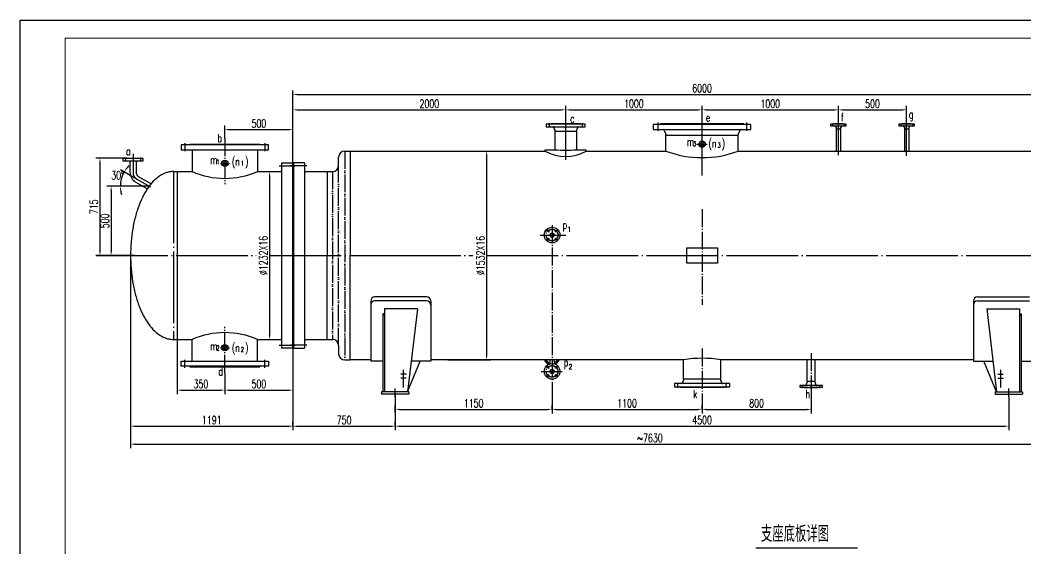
# Model space of a CAD drawing. Extents: x -5914 to 5188, y -2463 to 5378.
# Drawn here: x -5914 to 1462, y 1499 to 5378 of the extents above; entities that cross this region are included whole.
import ezdxf

# ---------------------------------------------------------------- set-up
doc = ezdxf.new("R2010")
doc.units = 0
doc.header["$LTSCALE"] = 262.8125
doc.header["$MEASUREMENT"] = 0
for name, pattern in [('CENTER', [2.23, 2, -0.1, 0.03, -0.1]), ('CENTER2', [0.625, 0.5, -0.05, 0.025, -0.05]), ('DIVIDE2', [0.65, 0.5, -0.05, 0, -0.05, 0, -0.05])]:
    doc.linetypes.add(name, pattern=pattern)
doc.layers.get('0').update_dxf_attribs({"linetype": 'CONTINUOUS'})
doc.layers.get('DEFPOINTS').update_dxf_attribs({"linetype": 'CONTINUOUS'})
for name, color, linetype in [('CENTER', 1, 'CENTER'), ('CENTER1', 1, 'CENTER2'), ('CONTOUR', 7, 'CONTINUOUS'), ('DIM', 3, 'CONTINUOUS'), ('DIV1', 3, 'DIVIDE2'), ('TITLE', 3, 'CONTINUOUS')]:
    doc.layers.add(name, color=color, linetype=linetype)
doc.styles.add('HZ', font='TXT', dxfattribs={"width": 0.7, "bigfont": 'HZTXT'})
doc.dimstyles.new('DL', dxfattribs={"dimscale": 15, "dimtxt": 4, "dimasz": 2, "dimexe": 2, "dimexo": 0, "dimgap": 1, "dimtad": 1, "dimdec": 0, "dimzin": 0, "dimdsep": 46, "dimtxsty": 'HZ', "dimcen": 0, "dimclrd": 256, "dimclre": 256, "dimclrt": 256, "dimaunit": 1, "dimadec": 0, "dimazin": 0, "dimtfac": 0.666667, "dimtdec": 1, "dimtmove": 2, "dimatfit": 3, "dimfxl": 0, "dimtolj": 1, "dimtzin": 0, "dimarcsym": 0})

# ---------------------------------------------------------------- blocks, each defined once
blk = doc.blocks.new('*U163')
for p, q in [((320, 42), (-320, 42)), ((-320, 42), (-320, 4)), ((-320, 4), (320, 4)), ((-257.5, 0), (-257.5, 4)), ((257.5, 0), (-257.5, 0)), ((257.5, 4), (257.5, 0)), ((320, 4), (320, 42))]:
    blk.add_line(p, q)
at = {"layer": 'CENTER1'}
for p, q in [((-292.5, -8.4), (-292.5, 50.4)), ((292.5, -8.4), (292.5, 50.4))]:
    blk.add_line(p, q, dxfattribs=at)
blk = doc.blocks.new('*U88')
for p, q in [((75, 20), (-75, 20)), ((-75, 20), (-75, 3)), ((-75, 3), (75, 3)), ((-42.5, 0), (-42.5, 3)), ((42.5, 0), (-42.5, 0)), ((42.5, 3), (42.5, 0)), ((75, 3), (75, 20))]:
    blk.add_line(p, q)
at = {"layer": 'CENTER1'}
for p, q in [((-55, -4), (-55, 24)), ((55, -4), (55, 24))]:
    blk.add_line(p, q, dxfattribs=at)
blk = doc.blocks.new('*D172')
at = {"linetype": 'ByBlock'}
blk.add_line((-5055.7, 4209.5), (-5176.7, 4279.4), dxfattribs=at)
for start, end in [(133.70518, 141.85259), (150, 180), (188.14741, 196.29482)]:
    blk.add_arc((-4967.9, 4158.9), 211.1, start, end, dxfattribs=at)
for points in [[(-5129.8, 4286.5), (-5138.1, 4292.1), (-5150.7, 4264.4)], [(-5181.9, 4128.6), (-5171.9, 4129.3), (-5179, 4158.9)]]:
    blk.add_solid(points, dxfattribs=at)
at = {"layer": 'DEFPOINTS', "color": 0, "linetype": 'ByBlock'}
for p in [(-5055.7, 4209.5), (-5180.1, 4158.9), (-5175.8, 4195.5), (-4967.9, 4158.9), (-4954.7, 4151.3)]:
    blk.add_point(p, dxfattribs=at)
at = {"linetype": 'ByBlock', "insert": (-5198.5, 4239.5), "char_height": 60, "attachment_point": 5, "rotation": 0.00001, "style": 'HZ'}
blk.add_mtext('\\A1;30°', dxfattribs=at)
blk = doc.blocks.new('*D173')
at = {"linetype": 'ByBlock'}
for p, q in [((-5074, 4158.9), (-5276.6, 4158.9)), ((-5246.6, 4128.9), (-5246.6, 3681.3)), ((-5074, 3651.3), (-5276.6, 3651.3))]:
    blk.add_line(p, q, dxfattribs=at)
for points in [[(-5251.6, 4128.9), (-5241.6, 4128.9), (-5246.6, 4158.9)], [(-5251.6, 3681.3), (-5241.6, 3681.3), (-5246.6, 3651.3)]]:
    blk.add_solid(points, dxfattribs=at)
at = {"layer": 'DEFPOINTS', "color": 0, "linetype": 'ByBlock'}
for p in [(-5074, 4158.9), (-5246.6, 3651.3), (-5074, 3651.3)]:
    blk.add_point(p, dxfattribs=at)
at = {"linetype": 'ByBlock', "insert": (-5291.6, 3905.1), "char_height": 60, "attachment_point": 5, "rotation": 90, "style": 'HZ'}
blk.add_mtext('\\A1;500', dxfattribs=at)
blk = doc.blocks.new('*D174')
at = {"linetype": 'ByBlock'}
for p, q in [((-5128.2, 4366.2), (-5358.5, 4366.2)), ((-5328.5, 4336.2), (-5328.5, 3681.3)), ((-5175.3, 3651.3), (-5358.5, 3651.3))]:
    blk.add_line(p, q, dxfattribs=at)
for points in [[(-5333.5, 4336.2), (-5323.5, 4336.2), (-5328.5, 4366.2)], [(-5333.5, 3681.3), (-5323.5, 3681.3), (-5328.5, 3651.3)]]:
    blk.add_solid(points, dxfattribs=at)
at = {"layer": 'DEFPOINTS', "color": 0, "linetype": 'ByBlock'}
for p in [(-5128.2, 4366.2), (-5328.5, 3651.3), (-5175.3, 3651.3)]:
    blk.add_point(p, dxfattribs=at)
at = {"linetype": 'ByBlock', "insert": (-5373.5, 4008.7), "char_height": 60, "attachment_point": 5, "rotation": 90, "style": 'HZ'}
blk.add_mtext('\\A1;715', dxfattribs=at)
blk = doc.blocks.new('*D175')
at = {"linetype": 'ByBlock'}
for p, q in [((-4085.3, 4267.3), (-4054.9, 4267.3)), ((-4084.9, 4237.3), (-4084.9, 3065.3)), ((-4085.3, 3035.3), (-4054.9, 3035.3))]:
    blk.add_line(p, q, dxfattribs=at)
for points in [[(-4089.9, 4237.3), (-4079.9, 4237.3), (-4084.9, 4267.3)], [(-4089.9, 3065.3), (-4079.9, 3065.3), (-4084.9, 3035.3)]]:
    blk.add_solid(points, dxfattribs=at)
at = {"layer": 'DEFPOINTS', "color": 0, "linetype": 'ByBlock'}
for p in [(-4085.3, 4267.3), (-4085.3, 3035.3), (-4084.9, 3035.3)]:
    blk.add_point(p, dxfattribs=at)
at = {"linetype": 'ByBlock', "insert": (-4129.9, 3651.3), "char_height": 60, "attachment_point": 5, "rotation": 90, "style": 'HZ'}
blk.add_mtext('\\A1;∅1232X16', dxfattribs=at)
blk = doc.blocks.new('*D176')
at = {"linetype": 'ByBlock'}
for p, q in [((-2776.8, 4417.3), (-2462.5, 4417.3)), ((-2492.5, 4387.3), (-2492.5, 2915.3)), ((-2776.8, 2885.3), (-2462.5, 2885.3))]:
    blk.add_line(p, q, dxfattribs=at)
for points in [[(-2497.5, 4387.3), (-2487.5, 4387.3), (-2492.5, 4417.3)], [(-2497.5, 2915.3), (-2487.5, 2915.3), (-2492.5, 2885.3)]]:
    blk.add_solid(points, dxfattribs=at)
at = {"layer": 'DEFPOINTS', "color": 0, "linetype": 'ByBlock'}
for p in [(-2776.8, 4417.3), (-2776.8, 2885.3), (-2492.5, 2885.3)]:
    blk.add_point(p, dxfattribs=at)
at = {"linetype": 'ByBlock', "insert": (-2537.5, 3651.3), "char_height": 60, "attachment_point": 5, "rotation": 90, "style": 'HZ'}
blk.add_mtext('\\A1;∅1532X16', dxfattribs=at)
blk = doc.blocks.new('*D177')
at = {"linetype": 'ByBlock'}
for p, q in [((-4412.8, 4512.1), (-4412.8, 4604.7)), ((-4382.8, 4574.7), (-3942.8, 4574.7)), ((-3912.8, 4279.3), (-3912.8, 4604.7))]:
    blk.add_line(p, q, dxfattribs=at)
for points in [[(-4382.8, 4579.7), (-4382.8, 4569.7), (-4412.8, 4574.7)], [(-3942.8, 4579.7), (-3942.8, 4569.7), (-3912.8, 4574.7)]]:
    blk.add_solid(points, dxfattribs=at)
at = {"layer": 'DEFPOINTS', "color": 0, "linetype": 'ByBlock'}
for p in [(-3912.8, 4574.7), (-4412.8, 4512.1), (-3912.8, 4279.3)]:
    blk.add_point(p, dxfattribs=at)
at = {"linetype": 'ByBlock', "insert": (-4162.8, 4619.7), "char_height": 60, "attachment_point": 5, "style": 'HZ'}
blk.add_mtext('\\A1;500', dxfattribs=at)
blk = doc.blocks.new('*D178')
at = {"linetype": 'ByBlock'}
for p, q in [((-3912.8, 4279.3), (-3912.8, 4749.6)), ((-1912.8, 4667.5), (-1912.8, 4749.6)), ((-3882.8, 4719.6), (-1942.8, 4719.6))]:
    blk.add_line(p, q, dxfattribs=at)
for points in [[(-3882.8, 4724.6), (-3882.8, 4714.6), (-3912.8, 4719.6)], [(-1942.8, 4724.6), (-1942.8, 4714.6), (-1912.8, 4719.6)]]:
    blk.add_solid(points, dxfattribs=at)
at = {"layer": 'DEFPOINTS', "color": 0, "linetype": 'ByBlock'}
for p in [(-1912.8, 4719.6), (-1912.8, 4667.5), (-3912.8, 4279.3)]:
    blk.add_point(p, dxfattribs=at)
at = {"linetype": 'ByBlock', "insert": (-2912.8, 4764.6), "char_height": 60, "attachment_point": 5, "style": 'HZ'}
blk.add_mtext('\\A1;2000', dxfattribs=at)
blk = doc.blocks.new('*D179')
at = {"linetype": 'ByBlock'}
for p, q in [((-1912.8, 4667.5), (-1912.8, 4749.6)), ((-912.8, 4667.5), (-912.8, 4749.6)), ((-1882.8, 4719.6), (-942.8, 4719.6))]:
    blk.add_line(p, q, dxfattribs=at)
for points in [[(-1882.8, 4724.6), (-1882.8, 4714.6), (-1912.8, 4719.6)], [(-942.8, 4724.6), (-942.8, 4714.6), (-912.8, 4719.6)]]:
    blk.add_solid(points, dxfattribs=at)
at = {"layer": 'DEFPOINTS', "color": 0, "linetype": 'ByBlock'}
for p in [(-1912.8, 4667.5), (-912.8, 4719.6), (-912.8, 4667.5)]:
    blk.add_point(p, dxfattribs=at)
at = {"linetype": 'ByBlock', "insert": (-1412.8, 4764.6), "char_height": 60, "attachment_point": 5, "style": 'HZ'}
blk.add_mtext('\\A1;1000', dxfattribs=at)
blk = doc.blocks.new('*D180')
at = {"linetype": 'ByBlock'}
for p, q in [((-912.8, 4667.5), (-912.8, 4749.6)), ((87.2, 4640.8), (87.2, 4749.6)), ((-882.8, 4719.6), (57.2, 4719.6))]:
    blk.add_line(p, q, dxfattribs=at)
for points in [[(-882.8, 4724.6), (-882.8, 4714.6), (-912.8, 4719.6)], [(57.2, 4724.6), (57.2, 4714.6), (87.2, 4719.6)]]:
    blk.add_solid(points, dxfattribs=at)
at = {"layer": 'DEFPOINTS', "color": 0, "linetype": 'ByBlock'}
for p in [(-912.8, 4667.5), (87.2, 4719.6), (87.2, 4640.8)]:
    blk.add_point(p, dxfattribs=at)
at = {"linetype": 'ByBlock', "insert": (-412.8, 4764.6), "char_height": 60, "attachment_point": 5, "style": 'HZ'}
blk.add_mtext('\\A1;1000', dxfattribs=at)
blk = doc.blocks.new('*D181')
at = {"linetype": 'ByBlock'}
for p, q in [((87.2, 4640.8), (87.2, 4749.6)), ((587.2, 4645.9), (587.2, 4749.6)), ((117.2, 4719.6), (557.2, 4719.6))]:
    blk.add_line(p, q, dxfattribs=at)
for points in [[(117.2, 4724.6), (117.2, 4714.6), (87.2, 4719.6)], [(557.2, 4724.6), (557.2, 4714.6), (587.2, 4719.6)]]:
    blk.add_solid(points, dxfattribs=at)
at = {"layer": 'DEFPOINTS', "color": 0, "linetype": 'ByBlock'}
for p in [(587.2, 4719.6), (87.2, 4640.8), (587.2, 4645.9)]:
    blk.add_point(p, dxfattribs=at)
at = {"linetype": 'ByBlock', "insert": (337.2, 4764.6), "char_height": 60, "attachment_point": 5, "style": 'HZ'}
blk.add_mtext('\\A1;500', dxfattribs=at)
blk = doc.blocks.new('*D182')
at = {"linetype": 'ByBlock'}
for p, q in [((-3912.8, 4279.3), (-3912.8, 4862.7)), ((-3882.8, 4832.7), (2057.2, 4832.7)), ((2087.2, 4279.3), (2087.2, 4862.7))]:
    blk.add_line(p, q, dxfattribs=at)
for points in [[(-3882.8, 4837.7), (-3882.8, 4827.7), (-3912.8, 4832.7)], [(2057.2, 4837.7), (2057.2, 4827.7), (2087.2, 4832.7)]]:
    blk.add_solid(points, dxfattribs=at)
at = {"layer": 'DEFPOINTS', "color": 0, "linetype": 'ByBlock'}
for p in [(2087.2, 4832.7), (-3912.8, 4279.3), (2087.2, 4279.3)]:
    blk.add_point(p, dxfattribs=at)
at = {"linetype": 'ByBlock', "insert": (-912.8, 4877.7), "char_height": 60, "attachment_point": 5, "style": 'HZ'}
blk.add_mtext('\\A1;6000', dxfattribs=at)
blk = doc.blocks.new('*D183')
at = {"linetype": 'ByBlock'}
for p, q in [((-4762.8, 3035.3), (-4762.8, 2633.8)), ((-4412.8, 2790.5), (-4412.8, 2633.8)), ((-4732.8, 2663.8), (-4442.8, 2663.8))]:
    blk.add_line(p, q, dxfattribs=at)
for points in [[(-4732.8, 2668.8), (-4732.8, 2658.8), (-4762.8, 2663.8)], [(-4442.8, 2668.8), (-4442.8, 2658.8), (-4412.8, 2663.8)]]:
    blk.add_solid(points, dxfattribs=at)
at = {"layer": 'DEFPOINTS', "color": 0, "linetype": 'ByBlock'}
for p in [(-4762.8, 3035.3), (-4412.8, 2790.5), (-4412.8, 2663.8)]:
    blk.add_point(p, dxfattribs=at)
at = {"linetype": 'ByBlock', "insert": (-4587.8, 2708.8), "char_height": 60, "attachment_point": 5, "style": 'HZ'}
blk.add_mtext('\\A1;350', dxfattribs=at)
blk = doc.blocks.new('*D184')
at = {"linetype": 'ByBlock'}
for p, q in [((-3912.8, 3023.3), (-3912.8, 2633.8)), ((-4412.8, 2712.1), (-4412.8, 2633.8)), ((-4382.8, 2663.8), (-3942.8, 2663.8))]:
    blk.add_line(p, q, dxfattribs=at)
for points in [[(-4382.8, 2668.8), (-4382.8, 2658.8), (-4412.8, 2663.8)], [(-3942.8, 2668.8), (-3942.8, 2658.8), (-3912.8, 2663.8)]]:
    blk.add_solid(points, dxfattribs=at)
at = {"layer": 'DEFPOINTS', "color": 0, "linetype": 'ByBlock'}
for p in [(-3912.8, 3023.3), (-4412.8, 2712.1), (-3912.8, 2663.8)]:
    blk.add_point(p, dxfattribs=at)
at = {"linetype": 'ByBlock', "insert": (-4162.8, 2708.8), "char_height": 60, "attachment_point": 5, "style": 'HZ'}
blk.add_mtext('\\A1;500', dxfattribs=at)
blk = doc.blocks.new('*D185')
at = {"linetype": 'ByBlock'}
for p, q in [((-5103.8, 3651.3), (-5103.8, 2369.3)), ((-3912.8, 3023.3), (-3912.8, 2369.3)), ((-5073.8, 2399.3), (-3942.8, 2399.3))]:
    blk.add_line(p, q, dxfattribs=at)
for points in [[(-5073.8, 2404.3), (-5073.8, 2394.3), (-5103.8, 2399.3)], [(-3942.8, 2404.3), (-3942.8, 2394.3), (-3912.8, 2399.3)]]:
    blk.add_solid(points, dxfattribs=at)
at = {"layer": 'DEFPOINTS', "color": 0, "linetype": 'ByBlock'}
for p in [(-5103.8, 3651.3), (-3912.8, 3023.3), (-3912.8, 2399.3)]:
    blk.add_point(p, dxfattribs=at)
at = {"linetype": 'ByBlock', "insert": (-4508.3, 2444.3), "char_height": 60, "attachment_point": 5, "style": 'HZ'}
blk.add_mtext('\\A1;1191', dxfattribs=at)
blk = doc.blocks.new('*D186')
at = {"linetype": 'ByBlock'}
for p, q in [((-3162.6, 2635.3), (-3162.6, 2369.3)), ((-3912.8, 2399.3), (-3912.8, 2429.3)), ((-3882.8, 2399.3), (-3192.6, 2399.3))]:
    blk.add_line(p, q, dxfattribs=at)
for points in [[(-3882.8, 2404.3), (-3882.8, 2394.3), (-3912.8, 2399.3)], [(-3192.6, 2404.3), (-3192.6, 2394.3), (-3162.6, 2399.3)]]:
    blk.add_solid(points, dxfattribs=at)
at = {"layer": 'DEFPOINTS', "color": 0, "linetype": 'ByBlock'}
for p in [(-3162.6, 2635.3), (-3912.8, 2399.3), (-3162.6, 2399.3)]:
    blk.add_point(p, dxfattribs=at)
at = {"linetype": 'ByBlock', "insert": (-3537.7, 2444.3), "char_height": 60, "attachment_point": 5, "style": 'HZ'}
blk.add_mtext('\\A1;750', dxfattribs=at)
blk = doc.blocks.new('*D187')
at = {"linetype": 'ByBlock'}
for p, q in [((-2012.8, 2717.7), (-2012.8, 2492.5)), ((-3162.6, 2502.3), (-3162.6, 2552.5)), ((-3132.6, 2522.5), (-2042.8, 2522.5))]:
    blk.add_line(p, q, dxfattribs=at)
for points in [[(-3132.6, 2527.5), (-3132.6, 2517.5), (-3162.6, 2522.5)], [(-2042.8, 2527.5), (-2042.8, 2517.5), (-2012.8, 2522.5)]]:
    blk.add_solid(points, dxfattribs=at)
at = {"layer": 'DEFPOINTS', "color": 0, "linetype": 'ByBlock'}
for p in [(-2012.8, 2717.7), (-2012.8, 2522.5), (-3162.6, 2502.3)]:
    blk.add_point(p, dxfattribs=at)
at = {"linetype": 'ByBlock', "insert": (-2587.7, 2567.5), "char_height": 60, "attachment_point": 5, "style": 'HZ'}
blk.add_mtext('\\A1;1150', dxfattribs=at)
blk = doc.blocks.new('*D190')
at = {"linetype": 'ByBlock'}
for p, q in [((-112.8, 2645.9), (-112.8, 2492.5)), ((-912.8, 2522.5), (-912.8, 2552.5)), ((-882.8, 2522.5), (-142.8, 2522.5))]:
    blk.add_line(p, q, dxfattribs=at)
for points in [[(-882.8, 2527.5), (-882.8, 2517.5), (-912.8, 2522.5)], [(-142.8, 2527.5), (-142.8, 2517.5), (-112.8, 2522.5)]]:
    blk.add_solid(points, dxfattribs=at)
at = {"layer": 'DEFPOINTS', "color": 0, "linetype": 'ByBlock'}
for p in [(-112.8, 2645.9), (-912.8, 2522.5), (-112.8, 2522.5)]:
    blk.add_point(p, dxfattribs=at)
at = {"linetype": 'ByBlock', "insert": (-512.8, 2567.5), "char_height": 60, "attachment_point": 5, "style": 'HZ'}
blk.add_mtext('\\A1;800', dxfattribs=at)
blk = doc.blocks.new('*D191')
at = {"linetype": 'ByBlock'}
for p, q in [((1337.2, 2614.7), (1337.2, 2369.3)), ((-3162.6, 2399.3), (-3162.6, 2429.3)), ((-3132.6, 2399.3), (1307.2, 2399.3))]:
    blk.add_line(p, q, dxfattribs=at)
for points in [[(-3132.6, 2404.3), (-3132.6, 2394.3), (-3162.6, 2399.3)], [(1307.2, 2404.3), (1307.2, 2394.3), (1337.2, 2399.3)]]:
    blk.add_solid(points, dxfattribs=at)
at = {"layer": 'DEFPOINTS', "color": 0, "linetype": 'ByBlock'}
for p in [(1337.2, 2614.7), (-3162.6, 2399.3), (1337.2, 2399.3)]:
    blk.add_point(p, dxfattribs=at)
at = {"linetype": 'ByBlock', "insert": (-912.7, 2444.3), "char_height": 60, "attachment_point": 5, "style": 'HZ'}
blk.add_mtext('\\A1;4500', dxfattribs=at)
blk = doc.blocks.new('*D192')
at = {"linetype": 'ByBlock'}
for p, q in [((-5103.8, 3651.3), (-5103.8, 2237.7)), ((2513.2, 3651.3), (2513.2, 2237.7)), ((-5073.8, 2267.7), (2483.2, 2267.7))]:
    blk.add_line(p, q, dxfattribs=at)
for points in [[(-5073.8, 2272.7), (-5073.8, 2262.7), (-5103.8, 2267.7)], [(2483.2, 2272.7), (2483.2, 2262.7), (2513.2, 2267.7)]]:
    blk.add_solid(points, dxfattribs=at)
at = {"layer": 'DEFPOINTS', "color": 0, "linetype": 'ByBlock'}
for p in [(-5103.8, 3651.3), (2513.2, 3651.3), (2513.2, 2267.7)]:
    blk.add_point(p, dxfattribs=at)
at = {"linetype": 'ByBlock', "insert": (-1295.3, 2312.7), "char_height": 60, "attachment_point": 5, "style": 'HZ'}
blk.add_mtext('\\A1;~7630', dxfattribs=at)
blk = doc.blocks.new('*D212')
at = {"linetype": 'ByBlock'}
for p, q in [((-912.8, 2637.6), (-912.8, 2492.5)), ((-2012.8, 2522.5), (-2012.8, 2552.5)), ((-1982.8, 2522.5), (-942.8, 2522.5))]:
    blk.add_line(p, q, dxfattribs=at)
for points in [[(-1982.8, 2527.5), (-1982.8, 2517.5), (-2012.8, 2522.5)], [(-942.8, 2527.5), (-942.8, 2517.5), (-912.8, 2522.5)]]:
    blk.add_solid(points, dxfattribs=at)
at = {"layer": 'DEFPOINTS', "color": 0, "linetype": 'ByBlock'}
for p in [(-912.8, 2637.6), (-2012.8, 2522.5), (-912.8, 2522.5)]:
    blk.add_point(p, dxfattribs=at)
at = {"linetype": 'ByBlock', "insert": (-1462.8, 2567.5), "char_height": 60, "attachment_point": 5, "style": 'HZ'}
blk.add_mtext('\\A1;1100', dxfattribs=at)

msp = doc.modelspace()

# ---------------------------------------------------------------- linework, layer by layer
for p, q in [((-1770.3, 4614.3), (-2055.3, 4614.3)), ((-2055.3, 4614.3), (-2055.3, 4595.3)), ((-2055.3, 4595.3), (-1770.3, 4595.3)), ((-1807.8, 4617.3), (-2017.8, 4617.3)), ((-2001.2, 4591.5), (-1992.7, 4570.1)), ((-1824.3, 4591.5), (-1832.8, 4570.1)), ((-1770.3, 4595.3), (-1770.3, 4614.3)), ((-555.3, 4613.3), (-1270.3, 4613.3)), ((-1270.3, 4613.3), (-1270.3, 4575.3)), ((-1270.3, 4575.3), (-555.3, 4575.3)), ((-608.8, 4617.3), (-1216.8, 4617.3)), ((-555.3, 4575.3), (-555.3, 4613.3)), ((144.7, 4615.3), (29.7, 4615.3)), ((29.7, 4615.3), (29.7, 4603.3)), ((29.7, 4603.3), (144.7, 4603.3)), ((119.7, 4617.3), (54.7, 4617.3)), ((65.7, 4600.8), (71, 4587.7)), ((71.2, 4586.3), (71.2, 4579.8)), ((71.2, 4579.8), (103.2, 4579.8)), ((103.2, 4579.8), (103.2, 4586.3)), ((108.7, 4600.8), (103.5, 4587.7)), ((144.7, 4603.3), (144.7, 4615.3)), ((644.7, 4615.3), (529.7, 4615.3)), ((529.7, 4615.3), (529.7, 4603.3)), ((529.7, 4603.3), (644.7, 4603.3)), ((619.7, 4617.3), (554.7, 4617.3)), ((565.7, 4600.8), (571, 4587.7)), ((571.2, 4586.3), (571.2, 4579.8)), ((571.2, 4579.8), (603.2, 4579.8)), ((603.2, 4579.8), (603.2, 4586.3)), ((608.7, 4600.8), (603.5, 4587.7)), ((644.7, 4603.3), (644.7, 4615.3)), ((-1992.3, 4567.9), (-1992.3, 4562.8)), ((-1992.3, 4562.8), (-1833.3, 4562.8)), ((-1833.3, 4562.8), (-1833.3, 4567.9)), ((-1189.7, 4569), (-1178.5, 4540.8)), ((-1177.8, 4537.1), (-1177.8, 4532.8)), ((-1177.8, 4532.8), (-647.8, 4532.8)), ((-647.8, 4532.8), (-647.8, 4537.1)), ((-635.8, 4569), (-647, 4540.8)), ((-1056.7, 2716.3), (-1049.8, 2733.6)), ((-1049.3, 2744.8), (-1049.3, 2736.6)), ((-776.3, 2744.8), (-1049.3, 2744.8)), ((-776.3, 2736.6), (-776.3, 2744.8)), ((-768.8, 2716.3), (-775.7, 2733.6)), ((-1115.3, 2711.3), (-1115.3, 2688.3)), ((-710.3, 2711.3), (-1115.3, 2711.3)), ((-1115.3, 2688.3), (-710.3, 2688.3)), ((-1072.8, 2685.3), (-752.8, 2685.3)), ((-710.3, 2688.3), (-710.3, 2711.3)), ((-195.3, 2698.3), (-195.3, 2685.3)), ((-30.3, 2698.3), (-195.3, 2698.3)), ((-195.3, 2685.3), (-30.3, 2685.3)), ((-162.8, 2682.3), (-62.8, 2682.3)), ((-149.8, 2700.8), (-141.5, 2721.3)), ((-141.3, 2727.3), (-141.3, 2722.8)), ((-84.3, 2727.3), (-141.3, 2727.3)), ((-84.3, 2722.8), (-84.3, 2727.3)), ((-75.8, 2700.8), (-84, 2721.3)), ((-30.3, 2685.3), (-30.3, 2698.3))]:
    msp.add_line(p, q)
for centre, radius, start, end in [((-2020.8, 4617.3), 3, 270, 0), ((-2006.8, 4589.3), 6, 21.80141, 90), ((-1818.7, 4589.3), 6, 90, 158.19859), ((-1804.8, 4617.3), 3, 180, 270), ((-1220.8, 4617.3), 4, 270, 0), ((-1199, 4565.3), 10, 21.80141, 90), ((-626.5, 4565.3), 10, 90, 158.19859), ((-604.8, 4617.3), 4, 180, 270), ((52.7, 4617.3), 2, 270, 0), ((62, 4599.3), 4, 21.80141, 90), ((67.2, 4586.3), 4, 0, 21.80141), ((107.2, 4586.3), 4, 158.19859, 180), ((112.5, 4599.3), 4, 90, 158.19859), ((121.7, 4617.3), 2, 180, 270), ((552.7, 4617.3), 2, 270, 0), ((562, 4599.3), 4, 21.80141, 90), ((567.2, 4586.3), 4, 0, 21.80141), ((607.2, 4586.3), 4, 158.19859, 180), ((612.5, 4599.3), 4, 90, 158.19859), ((621.7, 4617.3), 2, 180, 270), ((-1998.3, 4567.9), 6, 0, 21.80141), ((-1827.3, 4567.9), 6, 158.19859, 180), ((-1187.8, 4537.1), 10, 0, 21.80141), ((-637.8, 4537.1), 10, 158.19859, 180), ((-1057.3, 2736.6), 8, 338.19859, 360), ((-768.3, 2736.6), 8, 180, 201.80141), ((-1075.8, 2685.3), 3, 0, 90), ((-1064.2, 2719.3), 8, 270, 338.19859), ((-761.3, 2719.3), 8, 201.80141, 270), ((-749.8, 2685.3), 3, 90, 180), ((-165.8, 2682.3), 3, 0, 90), ((-153.5, 2702.3), 4, 270, 338.19859), ((-145.3, 2722.8), 4, 338.19859, 360), ((-80.3, 2722.8), 4, 180, 201.80141), ((-72, 2702.3), 4, 201.80141, 270), ((-59.8, 2682.3), 3, 90, 180)]:
    msp.add_arc(centre, radius, start, end)
at = {"layer": 'CENTER'}
for p, q in [((-1912.8, 4352.3), (-1912.8, 4667.5)), ((-912.8, 4238.6), (-912.8, 4711.2)), ((87.2, 4388.2), (87.2, 4640.8)), ((587.2, 4381.4), (587.2, 4645.9)), ((-950.3, 4467.3), (-874.8, 4467.3)), ((-5085.7, 4396.7), (-5085.7, 4261.5)), ((-4014.8, 4308.8), (-3895.8, 4308.8)), ((-3810.8, 4308.8), (-3929.8, 4308.8)), ((-4954.7, 4151.3), (-5055.7, 4209.5)), ((-4787.8, 4267.3), (-4787.8, 3035.3)), ((-4967.9, 4158.9), (-5180.1, 4158.9)), ((-2100.1, 3801.3), (-1912, 3801.3)), ((-5356.2, 3651.3), (-4181.6, 3651.3)), ((-4084.9, 3651.3), (-3208.5, 3651.3)), ((-3208.5, 3651.3), (-2593, 3651.3)), ((-2492.5, 3651.3), (2586.3, 3651.3)), ((-4014.8, 2993.8), (-3895.8, 2993.8)), ((-3810.8, 2993.8), (-3929.8, 2993.8)), ((-3102.6, 2682.9), (-3102.6, 2811.8)), ((1277.2, 2682.9), (1277.2, 2811.8)), ((-3082.6, 2751.3), (-3122.3, 2751.3)), ((-3081.2, 2781.3), (-3121, 2781.3)), ((-2093.2, 2801.3), (-1939.3, 2801.3)), ((1255.8, 2781.3), (1295.6, 2781.3)), ((1257.2, 2751.3), (1296.9, 2751.3)), ((-3162.6, 2614.7), (-3162.6, 2676.5)), ((1337.2, 2614.7), (1337.2, 2676.5))]:
    msp.add_line(p, q, dxfattribs=at)
msp.add_arc((-5025.7, 4261.5), 60, 180, 240, dxfattribs=at)
at = {"layer": 'CENTER1'}
for p, q in [((-2032.8, 4621.7), (-2032.8, 4590.9)), ((-1792.8, 4621.7), (-1792.8, 4590.9)), ((-1237.8, 4625.7), (-1237.8, 4566.9)), ((-587.8, 4625.7), (-587.8, 4566.9)), ((44.7, 4620.1), (44.7, 4600.5)), ((129.7, 4620.1), (129.7, 4600.5)), ((544.7, 4620.1), (544.7, 4600.5)), ((629.7, 4620.1), (629.7, 4600.5)), ((-4412.8, 4512.1), (-4412.8, 4174.5)), ((-4444.9, 4327.3), (-4378.7, 4327.3)), ((-912.8, 3990.3), (-912.8, 3290.3)), ((-2050.5, 3839.1), (-2035.1, 3823.6)), ((-2012.8, 3873.2), (-2012.8, 2717.7)), ((-1975, 3839.1), (-1990.4, 3823.6)), ((-2050.5, 3763.5), (-2035.1, 3778.9)), ((-1975, 3763.5), (-1990.4, 3778.9)), ((-4412.8, 2790.5), (-4412.8, 3128)), ((-4444.9, 2975.3), (-4378.7, 2975.3)), ((-912.8, 2968.6), (-912.8, 2637.6)), ((-112.8, 2935.1), (-112.8, 2645.9)), ((-2050.5, 2839.1), (-2035.1, 2823.6)), ((-1975, 2839.1), (-1990.4, 2823.6)), ((-2050.5, 2763.5), (-2035.1, 2778.9)), ((-1975, 2763.5), (-1990.4, 2778.9)), ((-1090.3, 2680.1), (-1090.3, 2716.5)), ((-735.3, 2680.1), (-735.3, 2716.5)), ((-175.3, 2679.1), (-175.3, 2701.5)), ((-50.3, 2679.1), (-50.3, 2701.5))]:
    msp.add_line(p, q, dxfattribs=at)
for centre in [(-2012.8, 3801.3), (-2012.8, 2801.3)]:
    msp.add_circle(centre, 42.5, dxfattribs=at)
at = {"layer": 'CONTOUR'}
for p, q in [((71.2, 4579.8), (71.2, 4417.3)), ((103.2, 4579.8), (103.2, 4417.3)), ((571.2, 4579.8), (571.2, 4417.3)), ((603.2, 4579.8), (603.2, 4417.3)), ((-1992.3, 4562.8), (-1992.3, 4427.3)), ((-1833.3, 4562.8), (-1833.3, 4427.3)), ((-1177.8, 4417.3), (-1177.8, 4532.8)), ((-647.8, 4417.3), (-647.8, 4532.8)), ((-2062.8, 4417.3), (-2062.8, 4427.3)), ((-2062.8, 4427.3), (-1992.3, 4427.3)), ((-1833.3, 4427.3), (-1762.8, 4427.3)), ((-1762.8, 4417.3), (-1762.8, 4427.3)), ((-4652.8, 4425.3), (-4652.8, 4267.3)), ((-4172.8, 4425.3), (-4172.8, 4267.3)), ((-3577.8, 4312.3), (-3577.8, 4372.3)), ((-3532.8, 4417.3), (-3492.8, 4417.3)), ((-3492.8, 4417.3), (-2062.8, 4417.3)), ((-3492.8, 4417.3), (-3492.8, 3651.3)), ((-1762.8, 4417.3), (-1177.8, 4417.3)), ((-647.8, 4417.3), (1667.2, 4417.3)), ((-5108.2, 4346.2), (-5108.2, 4261.5)), ((-5063.2, 4346.2), (-5063.2, 4261.5)), ((-3997.8, 4331.3), (-3997.8, 2971.3)), ((-3997.8, 4331.3), (-3915.8, 4331.3)), ((-3915.8, 4331.3), (-3915.8, 2971.3)), ((-3915.8, 4282.3), (-3912.8, 4279.3)), ((-3909.8, 4282.3), (-3912.8, 4279.3)), ((-3912.8, 4279.3), (-3912.8, 3023.3)), ((-3912.8, 4279.3), (-3912.8, 3023.3)), ((-3827.8, 4331.3), (-3909.8, 4331.3)), ((-3909.8, 4331.3), (-3909.8, 2971.3)), ((-3827.8, 4331.3), (-3827.8, 2971.3)), ((-4953.8, 4176.7), (-5044.4, 4229)), ((-4787.8, 4267.3), (-4762.8, 4267.3)), ((-4762.8, 4267.3), (-4762.8, 3035.3)), ((-4762.8, 4267.3), (-4652.8, 4267.3)), ((-4172.8, 4267.3), (-3997.8, 4267.3)), ((-3827.8, 4267.3), (-3622.8, 4267.3)), ((-3662.8, 4267.3), (-3662.8, 3651.3)), ((-4980.9, 4140.4), (-5066.9, 4190.1)), ((-3662.8, 3035.3), (-3662.8, 3651.3)), ((-3492.8, 2885.3), (-3492.8, 3651.3)), ((-2932.6, 3348.1), (-3312.6, 3348.1)), ((1107.2, 3348.1), (1487.2, 3348.1)), ((-3342.6, 3318.1), (-3342.6, 3288.1)), ((-3342.6, 3288.1), (-3342.6, 2875.3)), ((-2932.6, 3318.1), (-3312.6, 3318.1)), ((-3240.6, 3260.1), (-3240.6, 2651.3)), ((-3000.6, 3260.1), (-3240.6, 3260.1)), ((-3000.6, 3260.1), (-3072.6, 2651.3)), ((-2902.6, 3318.1), (-2902.6, 2875.3)), ((1077.2, 3318.1), (1077.2, 2875.3)), ((1107.2, 3318.1), (1487.2, 3318.1)), ((1175.2, 3260.1), (1247.2, 2651.3)), ((1175.2, 3260.1), (1415.2, 3260.1)), ((1415.2, 3260.1), (1415.2, 2651.3)), ((-3252.6, 3224.3), (-3252.6, 2651.3)), ((-3240.6, 3224.3), (-3252.6, 3224.3)), ((-3240.6, 3213.3), (-3252.6, 3213.3)), ((1415.2, 3224.3), (1427.2, 3224.3)), ((1415.2, 3213.3), (1427.2, 3213.3)), ((1427.2, 3224.3), (1427.2, 2651.3)), ((-4787.8, 3035.3), (-4762.8, 3035.3)), ((-4762.8, 3035.3), (-4652.8, 3035.3)), ((-4652.8, 2877.3), (-4652.8, 3035.3)), ((-4172.8, 2877.3), (-4172.8, 3035.3)), ((-4172.8, 3035.3), (-3997.8, 3035.3)), ((-3827.8, 3035.3), (-3622.8, 3035.3)), ((-3915.8, 2971.3), (-3997.8, 2971.3)), ((-3912.8, 3023.3), (-3915.8, 3020.3)), ((-3912.8, 3023.3), (-3909.8, 3020.3)), ((-3909.8, 2971.3), (-3827.8, 2971.3)), ((-3577.8, 2990.3), (-3577.8, 2930.3)), ((-3532.8, 2885.3), (-3492.8, 2885.3)), ((-3342.6, 2885.3), (-3492.8, 2885.3)), ((-1049.3, 2885.3), (-2902.6, 2885.3)), ((-2040.7, 2851.5), (-2068.5, 2885.3)), ((-2031.3, 2855.7), (-2055.7, 2885.3)), ((-2028.8, 2885.3), (-2028.8, 2856.5)), ((-1996.8, 2885.3), (-1996.8, 2856.5)), ((-1994.2, 2855.7), (-1969.8, 2885.3)), ((-1984.8, 2851.5), (-1957, 2885.3)), ((-1049.3, 2744.8), (-1049.3, 2885.3)), ((-776.3, 2744.8), (-776.3, 2885.3)), ((1077.2, 2885.3), (-776.3, 2885.3)), ((-141.3, 2727.3), (-141.3, 2885.3)), ((-84.3, 2727.3), (-84.3, 2885.3)), ((-3252.6, 2875.3), (-3342.6, 2875.3)), ((-3072.6, 2651.3), (-2979.9, 2875.3)), ((-2902.6, 2875.3), (-3046.1, 2875.3)), ((1077.2, 2875.3), (1220.8, 2875.3)), ((1247.2, 2651.3), (1154.5, 2875.3)), ((1427.2, 2875.3), (1517.2, 2875.3)), ((-3062.6, 2651.3), (-3262.6, 2651.3)), ((-3262.6, 2651.3), (-3262.6, 2635.3)), ((-3062.6, 2635.3), (-3262.6, 2635.3)), ((-3062.6, 2651.3), (-3062.6, 2635.3)), ((1237.2, 2651.3), (1437.2, 2651.3)), ((1237.2, 2651.3), (1237.2, 2635.3)), ((1237.2, 2635.3), (1437.2, 2635.3)), ((1437.2, 2651.3), (1437.2, 2635.3))]:
    msp.add_line(p, q, dxfattribs=at)
msp.add_lwpolyline([(-1025.3, 3707.5), (-800.2, 3707.5), (-800.2, 3595), (-1025.3, 3595)], close=True, dxfattribs=at)
for centre, radius in [((-912.8, 4467.3), 23.5), ((-912.8, 4467.3), 13.5), ((-4412.8, 4327.3), 23.5), ((-4412.8, 4327.3), 13.5), ((-2012.8, 3801.3), 57.5), ((-2042.8, 3831.3), 7), ((-1982.7, 3831.3), 7), ((-2042.8, 3771.2), 7), ((-2012.8, 3801.3), 16), ((-2012.8, 3801.3), 12), ((-1982.7, 3771.2), 7), ((-4412.8, 2975.3), 23.5), ((-4412.8, 2975.3), 13.5), ((-2012.8, 2801.3), 57.5), ((-2042.8, 2831.3), 7), ((-2012.8, 2801.3), 16), ((-2012.8, 2801.3), 12), ((-1982.7, 2831.3), 7), ((-2042.8, 2771.2), 7), ((-1982.7, 2771.2), 7)]:
    msp.add_circle(centre, radius, dxfattribs=at)
for centre, radius, start, end in [((-1912.8, 5173), 750, 263.91522, 276.08478), ((-3532.8, 4372.3), 45, 90, 180), ((-1912.8, 4681), 303.4, 240.36636, 299.63364), ((-912.8, 5118.9), 750, 249.30867, 290.69133), ((-3622.8, 4312.3), 45, 270, 0), ((-5025.7, 4261.5), 82.5, 180, 240), ((-5025.7, 4261.5), 37.5, 180, 240), ((-4412.8, 4817.2), 600, 246.42182, 293.57818), ((-3312.6, 3318.1), 30, 90, 180), ((-2932.6, 3318.1), 30, 360, 90), ((1107.2, 3318.1), 30, 90, 180), ((-3312.6, 3288.1), 30, 90, 180), ((-2932.6, 3288.1), 30, 360, 90), ((1107.2, 3288.1), 30, 90, 180), ((-4412.8, 2485.4), 600, 66.42182, 113.57818), ((-3622.8, 2990.3), 45, 0, 90), ((-3532.8, 2930.3), 45, 180, 270), ((-912.8, 2147.8), 750, 79.51372, 100.48628)]:
    msp.add_arc(centre, radius, start, end, dxfattribs=at)
msp.add_open_spline([(-4787.8, 4267.3), (-4796.5, 4267.3), (-4805.2, 4266.6), (-4822.6, 4263.8), (-4831.3, 4261.8), (-4848.4, 4256.3), (-4856.8, 4252.9), (-4873.5, 4244.9), (-4881.7, 4240.2), (-4906.2, 4224.2), (-4922.1, 4210.9), (-4952.2, 4179.7), (-4966.5, 4161.8), (-4993.3, 4122), (-5005.9, 4100), (-5028.9, 4052.5), (-5039.5, 4026.9), (-5058.3, 3972.9), (-5066.6, 3944.4), (-5080.8, 3885.3), (-5086.7, 3854.6), (-5096, 3791.8), (-5099.3, 3759.7), (-5103.4, 3694.8), (-5104.1, 3662), (-5103, 3596.6), (-5101.1, 3564.1), (-5094.6, 3499.9), (-5090.1, 3468.3), (-5078.6, 3406.9), (-5071.6, 3377.2), (-5055.3, 3320.1), (-5046, 3292.9), (-5025.2, 3241.7), (-5013.7, 3217.6), (-4988.9, 3173.4), (-4975.5, 3153.2), (-4947.2, 3117.1), (-4932.2, 3101.2), (-4904.4, 3077.4), (-4891.9, 3068.5), (-4866.4, 3053.7), (-4853.2, 3047.8), (-4829.4, 3040.2), (-4818.7, 3037.8), (-4801.3, 3035.7), (-4794.5, 3035.3), (-4787.8, 3035.3)], degree=3, knots=[0, 0, 0, 0, 0.079028, 0.079028, 0.158055, 0.158055, 0.237083, 0.237083, 0.316111, 0.316111, 0.477461, 0.477461, 0.63881, 0.63881, 0.80016, 0.80016, 0.96151, 0.96151, 1.12286, 1.12286, 1.28421, 1.28421, 1.44556, 1.44556, 1.60691, 1.60691, 1.768259, 1.768259, 1.929609, 1.929609, 2.090959, 2.090959, 2.252309, 2.252309, 2.413659, 2.413659, 2.575009, 2.575009, 2.736359, 2.736359, 2.859953, 2.859953, 2.983547, 2.983547, 3.080382, 3.080382, 3.141593, 3.141593, 3.141593, 3.141593], dxfattribs=at)
at = {"layer": 'DIM'}
msp.add_line((-517.7, 1507.4), (227.5, 1507.4), dxfattribs=at)
at = {"layer": 'DIV1'}
for p, q in [((-3532.8, 4417.3), (-3532.8, 2885.3)), ((-3577.8, 2990.3), (-3577.8, 4312.3)), ((-3622.8, 4267.3), (-3622.8, 3035.3))]:
    msp.add_line(p, q, dxfattribs=at)
at = {"layer": 'TITLE'}
msp.add_lwpolyline([(-5913.7, -2463), (-5913.7, 5377.8), (5187.5, 5377.8), (5187.5, -2463)], close=True, dxfattribs=at)
at = {"layer": 'TITLE', "const_width": 6.6}
msp.add_lwpolyline([(-5583.7, -2331), (-5583.7, 5245.8), (5055.5, 5245.8), (5055.5, -2331)], close=True, dxfattribs=at)

# ---------------------------------------------------------------- block references
at = {"layer": 'CONTOUR', "rotation": 180}
for name, p in [('*U163', (-4412.8, 4467.3)), ('*U88', (-5085.7, 4366.2))]:
    msp.add_blockref(name, p, dxfattribs=at)
at = {"layer": 'CONTOUR', "xscale": -1}
msp.add_blockref('*U163', (-4412.8, 2835.3), dxfattribs=at)

# ---------------------------------------------------------------- texts
at = {"layer": 'DIM', "style": 'HZ', "width": 0.7}
for s, height, p in [('c', 60, (-1881, 4625.4)), ('e', 60, (-884.8, 4634.2)), ('f', 60, (105.2, 4636.4)), ('g', 60, (603.4, 4656.7)), ('b', 60, (-4466.9, 4481.8)), ('(n )', 60, (-865.8, 4442.9)), ('a', 60, (-5137.3, 4386)), ('m', 60, (-1025, 4454)), ('3', 35, (-980.6, 4453.3)), ('3', 35, (-800.8, 4442.3)), ('m', 60, (-4520.1, 4322.1)), ('1', 35, (-4475.7, 4321.3)), ('(n )', 60, (-4360.9, 4311)), ('1', 35, (-4295.9, 4310.4)), ('p', 60, (-1935.8, 3846.2)), ('1', 35, (-1899.2, 3825.9)), ('m', 60, (-4520.4, 2955.9)), ('2', 35, (-4476, 2955.1)), ('(n )', 60, (-4361.2, 2944.8)), ('2', 35, (-4296.2, 2944.2)), ('p', 60, (-1927.2, 2838.6)), ('d', 60, (-4460, 2771.2)), ('2', 35, (-1890.6, 2818.3)), ('k', 60, (-978.4, 2604.7)), ('h', 60, (-155.1, 2605.4)), ('支座底板详图', 118.8, (-480.9, 1550.6))]:
    msp.add_text(s, height=height, dxfattribs=at).set_placement(p)

# ---------------------------------------------------------------- dimensions: what is measured, and where the dimension line sits
at = {"layer": 'DIM'}
for base, p1, p2, picture, middle in [((2087.2, 4832.7), (-3912.8, 4279.3), (2087.2, 4279.3), '*D182', (-912.8, 4877.7)), ((-1912.8, 4719.6), (-3912.8, 4279.3), (-1912.8, 4667.5), '*D178', (-2912.8, 4764.6)), ((-912.8, 4719.6), (-1912.8, 4667.5), (-912.8, 4667.5), '*D179', (-1412.8, 4764.6)), ((87.2, 4719.6), (-912.8, 4667.5), (87.2, 4640.8), '*D180', (-412.8, 4764.6)), ((587.2, 4719.6), (87.2, 4640.8), (587.2, 4645.9), '*D181', (337.2, 4764.6)), ((-3912.8, 4574.7), (-4412.8, 4512.1), (-3912.8, 4279.3), '*D177', (-4162.8, 4619.7)), ((-3912.8, 2399.3), (-5103.8, 3651.3), (-3912.8, 3023.3), '*D185', (-4508.3, 2444.3)), ((-4412.8, 2663.8), (-4762.8, 3035.3), (-4412.8, 2790.5), '*D183', (-4587.8, 2708.8)), ((-3912.8, 2663.8), (-4412.8, 2712.1), (-3912.8, 3023.3), '*D184', (-4162.8, 2708.8)), ((-2012.8, 2522.5), (-3162.6, 2502.3), (-2012.8, 2717.7), '*D187', (-2587.7, 2567.5)), ((-3162.6, 2399.3), (-3912.8, 2399.3), (-3162.6, 2635.3), '*D186', (-3537.7, 2444.3)), ((1337.2, 2399.3), (-3162.6, 2399.3), (1337.2, 2614.7), '*D191', (-912.7, 2444.3)), ((-912.8, 2522.5), (-2012.8, 2522.5), (-912.8, 2637.6), '*D212', (-1462.8, 2567.5)), ((-112.8, 2522.5), (-912.8, 2522.5), (-112.8, 2645.9), '*D190', (-512.8, 2567.5))]:
    dim = msp.add_linear_dim(base=base, p1=p1, p2=p2, dimstyle='DL', dxfattribs=at)
    dim.commit()
    dim.dimension.update_dxf_attribs({"geometry": picture, "text_midpoint": middle})
dim = msp.add_linear_dim(base=(-5328.5, 3651.3), p1=(-5128.2, 4366.2), p2=(-5175.3, 3651.3), angle=90, dimstyle='DL', dxfattribs=at)
dim.commit()
dim.dimension.update_dxf_attribs({"geometry": '*D174', "text_midpoint": (-5373.5, 4008.7)})
for base, p1, p2, text, picture, middle in [((-2492.5, 2885.3), (-2776.8, 4417.3), (-2776.8, 2885.3), '%%c1532X16', '*D176', (-2537.5, 3651.3)), ((-4084.9, 3035.3), (-4085.3, 4267.3), (-4085.3, 3035.3), '%%c1232X16', '*D175', (-4129.9, 3651.3)), ((-5246.6, 3651.3), (-5074, 4158.9), (-5074, 3651.3), '500', '*D173', (-5291.6, 3905.1))]:
    dim = msp.add_linear_dim(base=base, p1=p1, p2=p2, angle=90, text=text, dimstyle='DL', dxfattribs=at)
    dim.commit()
    dim.dimension.update_dxf_attribs({"geometry": picture, "text_midpoint": middle})
dim = msp.add_angular_dim_2l(base=(-5175.8, 4195.5), line1=((-4967.9, 4158.9), (-5180.1, 4158.9)), line2=((-4954.7, 4151.3), (-5055.7, 4209.5)), dimstyle='DL', dxfattribs=at)
dim.commit()
dim.dimension.update_dxf_attribs({"geometry": '*D172', "text_midpoint": (-5198.5, 4239.5), "dimtype": 162, "text_rotation": 0.00001})
dim = msp.add_linear_dim(base=(2513.2, 2267.7), p1=(-5103.8, 3651.3), p2=(2513.2, 3651.3), text='~7630', dimstyle='DL', dxfattribs=at)
dim.commit()
dim.dimension.update_dxf_attribs({"geometry": '*D192', "text_midpoint": (-1295.3, 2312.7)})

doc.saveas('drawing.dxf')
